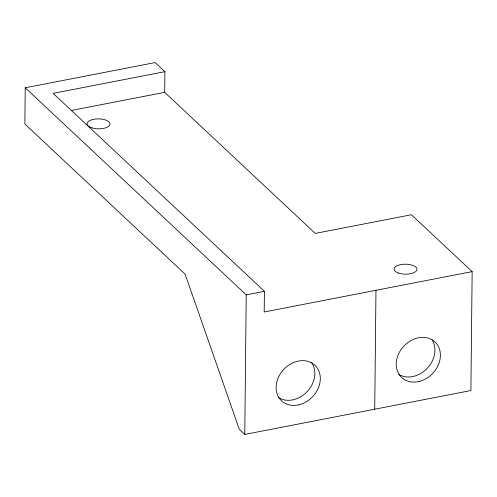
<?xml version="1.0" encoding="UTF-8"?>
<svg xmlns="http://www.w3.org/2000/svg" width="497" height="497" viewBox="0 0 497 497"><rect width="100%" height="100%" fill="white"/><g stroke="black" fill="none" stroke-linecap="round" stroke-linejoin="round"><path stroke-width="0.75" d="M25.229 87.789L24.85 123.983L185.132 274.151L239.299 429.315L244.766 434.434L470.907 390.543L472.15 271.629L411.435 214.747L315.26 233.41L164.693 92.349L164.911 71.667L155.194 62.566L25.229 87.789L246.226 294.839L244.766 434.434M164.911 71.667L53.136 93.361L264.423 291.31L264.205 311.992L472.15 271.629M374.732 409.211L375.974 290.298M71.17 110.496L164.693 92.349M246.226 294.839L264.423 291.31M432.098 339.917A24.384 19.868 -46.9 0 1 427.072 368.482A24.384 19.868 -46.9 0 1 398.874 374.458M311.6 362.617A24.384 19.868 -46.9 0 1 307.289 391.474A24.384 19.868 -46.9 0 1 278.774 397.755M299.616 404.639A24.384 19.868 -46.9 0 0 316.62 367.14A24.384 19.868 -46.9 0 0 278.426 377.341A24.384 19.868 -46.9 0 0 299.616 404.639M91.97 127.884A11.474 4.976 0.6 0 0 109.98 124.387A11.474 4.976 0.6 0 0 93.691 119.311A11.474 4.976 0.6 0 0 91.97 127.884M398.327 272.996A11.474 4.976 0.6 0 0 416.865 270.039A11.474 4.976 0.6 0 0 401.383 264.503A11.474 4.976 0.6 0 0 398.327 272.996M419.716 381.323A24.384 19.868 -46.9 0 0 436.701 343.818A24.384 19.868 -46.9 0 0 398.507 354.05A24.384 19.868 -46.9 0 0 419.716 381.323"/></g></svg>
